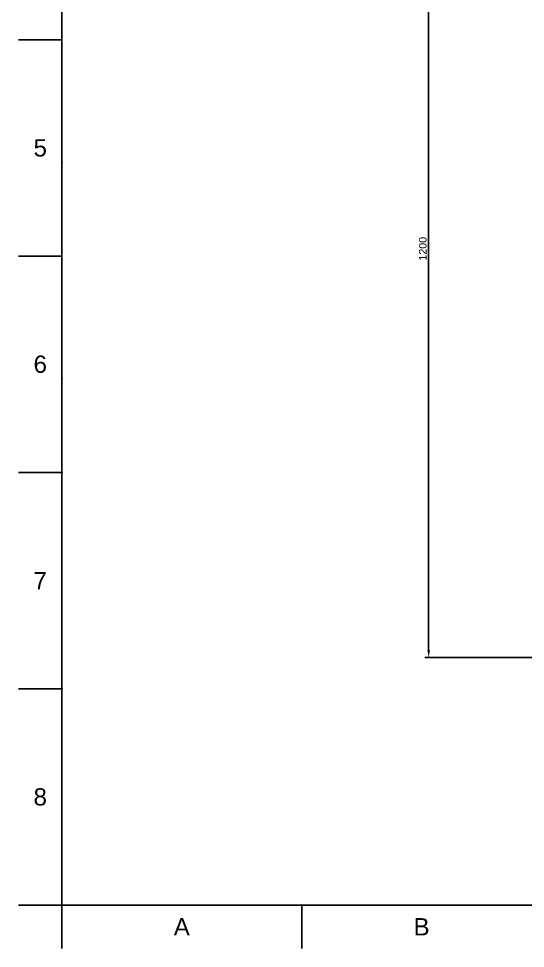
# Model space of a CAD drawing. Header units: millimetres. Extents: x 789 to 1209, y 393 to 987.
# Drawn here: x 789.1 to 954.7, y 392.6 to 696.5 of the extents above; entities that cross this region are included whole.
import ezdxf

# ---------------------------------------------------------------- set-up
doc = ezdxf.new("R2010")
doc.units = ezdxf.units.MM
doc.header["$LTSCALE"] = 0.1
doc.layers.add('DIM', color=3, linetype='Continuous')
doc.styles.get("Standard").update_dxf_attribs({"font": 'arial.ttf'})
doc.dimstyles.new('ISO-25', dxfattribs={"dimtxt": 2.5, "dimasz": 2.5, "dimexe": 1.25, "dimexo": 0.625, "dimtad": 1, "dimlfac": 1.333333, "dimtxsty": 'Standard', "dimcen": 2.5, "dimadec": 0, "dimazin": 0, "dimtfac": 1, "dimtmove": 0, "dimatfit": 3, "dimfxl": 0, "dimarcsym": 0})

# ---------------------------------------------------------------- blocks, each defined once
blk = doc.blocks.new('*D12')
at = {"layer": 'Defpoints', "color": 0}
for p in [(940.97, 754.88), (923.11, 487.63), (1008.92, 487.63)]:
    blk.add_point(p, dxfattribs=at)
at = {"layer": 'DIM', "color": 0, "lineweight": -2}
for p, q in [((940.34, 754.88), (921.86, 754.88)), ((923.11, 752.38), (923.11, 490.13)), ((1008.29, 487.63), (921.86, 487.63))]:
    blk.add_line(p, q, dxfattribs=at)
at = {"layer": 'DIM', "color": 0}
for points in [[(922.69, 752.38), (923.53, 752.38), (923.11, 754.88)], [(922.69, 490.13), (923.53, 490.13), (923.11, 487.63)]]:
    blk.add_solid(points, dxfattribs=at)
at = {"layer": 'DIM', "color": 0, "insert": (921.21, 621.26), "char_height": 2.5, "attachment_point": 5, "rotation": 90}
blk.add_mtext('1200', dxfattribs=at)

msp = doc.modelspace()

# ---------------------------------------------------------------- linework, layer by layer
for p, q in [((803.291, 972.3843), (803.291, 406.7277)), ((803.291, 689.556), (789.1496, 689.556)), ((803.291, 618.8489), (789.1496, 618.8489)), ((803.291, 548.1418), (789.1496, 548.1418)), ((803.291, 477.4348), (789.1496, 477.4348)), ((803.291, 406.7277), (789.1496, 406.7277)), ((803.291, 406.7277), (1195.0082, 406.7277)), ((803.291, 406.7277), (803.291, 392.5863)), ((881.6345, 406.7277), (881.6345, 392.5863))]:
    msp.add_line(p, q)
for p in [(803.291, 649.556), (803.291, 578.8489), (803.291, 548.1418), (803.291, 477.4348), (881.6345, 406.7277)]:
    msp.add_point(p)

# ---------------------------------------------------------------- texts
at = {"char_height": 5.6566, "attachment_point": 5}
for s, width, insert in [('5', 50, (796.2203, 654.2025)), ('6', 50, (796.2203, 583.4954)), ('7', 50, (796.2203, 512.7883)), ('8', 50, (796.2203, 442.0812)), ('A', 10, (842.4627, 399.657)), ('B', 10, (920.8062, 399.657))]:
    msp.add_mtext_dynamic_manual_height_columns(s, width=width, gutter_width=12.5, heights=[0], dxfattribs=dict(at, insert=insert))

# ---------------------------------------------------------------- dimensions: what is measured, and where the dimension line sits
at = {"layer": 'DIM'}
dim = msp.add_linear_dim(base=(923.1091, 487.6324), p1=(940.9688, 754.8835), p2=(1008.9173, 487.6324), angle=90, text='1200', dimstyle='ISO-25', dxfattribs=at)
dim.commit()
dim.dimension.update_dxf_attribs({"geometry": '*D12', "text_midpoint": (923.1091, 621.258), "dimtype": 160})

doc.saveas('drawing.dxf')
